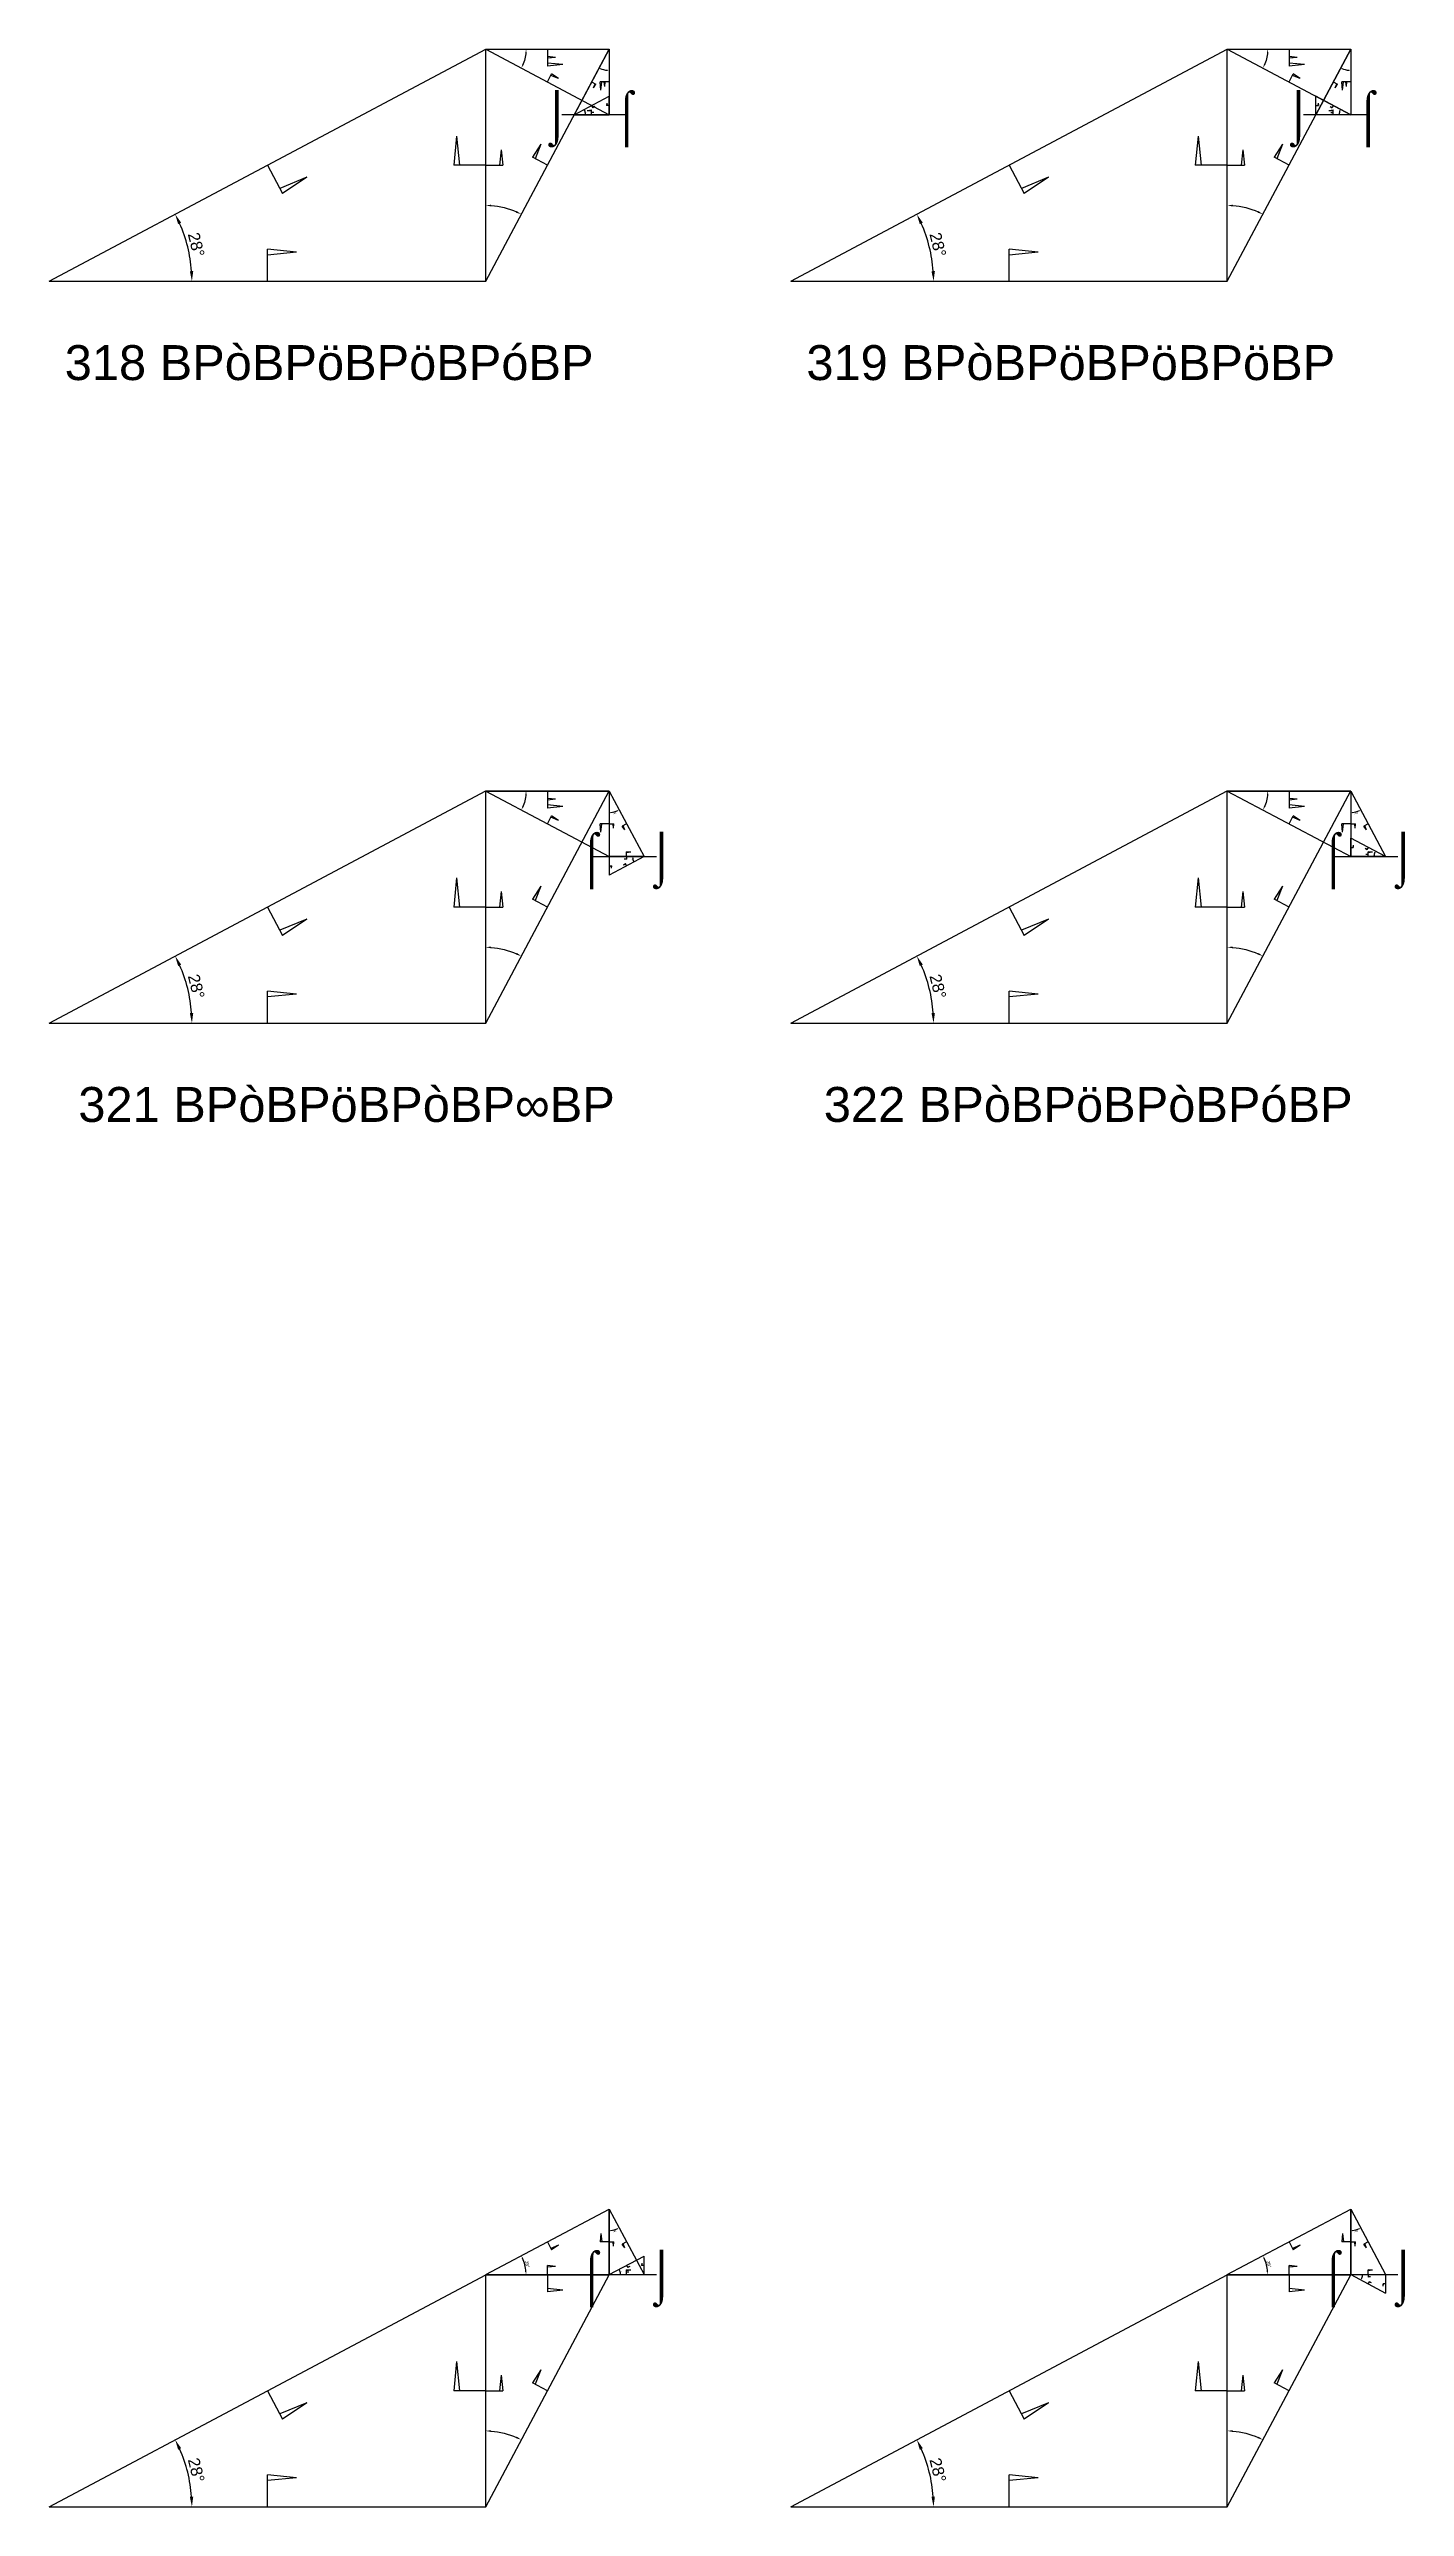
# Model space of a CAD drawing. Header units: millimetres. Extents: x 130908 to 599272, y -2842299 to 24518.
# Drawn here: x 334770 to 381353, y -2761086 to -2676662 of the extents above; entities that cross this region are included whole.
import ezdxf
from ezdxf.enums import TextEntityAlignment as Align

# ---------------------------------------------------------------- set-up
doc = ezdxf.new("R2010")
doc.units = ezdxf.units.MM
doc.header["$PDMODE"] = 35
doc.linetypes.add('DASHED', pattern=[19.05, 12.7, -6.35])
for name, color, linetype in [('BASE', 170, 'Continuous'), ('HYPOTENUSE', 20, 'Continuous'), ('PERPENDICULAR', 90, 'Continuous')]:
    doc.layers.add(name, color=color, linetype=linetype)
doc.styles.add('Arial', font='arial_0.ttf')
doc.dimstyles.new('ISO-25', dxfattribs={"dimtxt": 250, "dimasz": 100, "dimexe": 1.25, "dimexo": 0.625, "dimgap": 100, "dimtad": 1, "dimdec": 0, "dimtxsty": 'Arial', "dimcen": 2.5, "dimadec": 0, "dimazin": 0, "dimtfac": 1, "dimtdec": 0, "dimtmove": 0, "dimatfit": 3, "dimfxl": 1, "dimarcsym": 0})

# ---------------------------------------------------------------- blocks, each defined once
blk = doc.blocks.new('*D9')
at = {"color": 0, "lineweight": -2, "ltscale": 100, "transparency": 16777216}
blk.add_arc((0, 0), 4906, 4.08845, 23.91155, dxfattribs=at)
at = {"color": 0, "ltscale": 100, "transparency": 16777216}
for points in [[(4432, 1963), (4537, 2014), (4332, 2303)], [(4952, 352), (4835, 348), (4906, 0)]]:
    blk.add_solid(points, dxfattribs=at)
at = {"layer": 'Defpoints', "color": 0, "ltscale": 100, "transparency": 16777216}
for p in [(15000, 7976), (0, 0), (0, 0), (4841, 796), (15000, 0)]:
    blk.add_point(p, dxfattribs=at)
at = {"color": 0, "ltscale": 100, "transparency": 16777216, "insert": (5055, 1260), "char_height": 400, "attachment_point": 5, "rotation": 284, "style": 'Arial'}
blk.add_mtext('28°', dxfattribs=at)
blk = doc.blocks.new('SanjoyNathGeometrifyingTrigonometryFundamentalLockedSet')
at = {"color": 114, "linetype": 'DASHED', "ltscale": 100, "true_color": 0x139b48}
for p, q in [((14000, 4987.8), (13900, 3987.8)), ((14000, 4987.8), (14100, 3987.8)), ((15000, 3987.8), (13900, 3987.8))]:
    blk.add_line(p, q, dxfattribs=at)
at = {"color": 242, "linetype": 'DASHED', "ltscale": 100, "true_color": 0xcd2027}
for p, q in [((7500, 3987.8), (8016.4, 3016.6)), ((8852.4, 3574.3), (7922.5, 3193.2)), ((8852.4, 3574.3), (8016.4, 3016.6))]:
    blk.add_line(p, q, dxfattribs=at)
at = {"color": 159, "linetype": 'DASHED', "ltscale": 100, "true_color": 0x22346e}
for p, q in [((7500, 0), (7500, 1100)), ((8500, 1000), (7500, 1100)), ((8500, 1000), (7500, 900))]:
    blk.add_line(p, q, dxfattribs=at)
at = {"layer": 'BASE'}
blk.add_line((0, 0), (15000, 0), dxfattribs=at)
at = {"layer": 'HYPOTENUSE'}
blk.add_line((0, 0), (15000, 7975.6), dxfattribs=at)
at = {"layer": 'PERPENDICULAR'}
blk.add_line((15000, 0), (15000, 7975.6), dxfattribs=at)
at = {"color": 4, "ltscale": 100}
dim = blk.add_angular_dim_2l(base=(4841, 795.6), line1=((0, 0), (15000, 0)), line2=((0, 0), (15000, 7975.6)), dimstyle='ISO-25', override={"dimtxt": 400, "dimasz": 350, "dimgap": 100}, dxfattribs=at)
dim.commit()
dim.dimension.update_dxf_attribs({"geometry": '*D9', "text_midpoint": (5055.4, 1260.5)})

msp = doc.modelspace()

# ---------------------------------------------------------------- linework, layer by layer
at = {"linetype": 'DASHED', "ltscale": 70}
for p, q in [((354611, -2678917), (352213, -2678917)), ((380093, -2678917), (377696, -2678917)), ((353412, -2704399), (355809, -2704399)), ((378894, -2704399), (381292, -2704399)), ((353412, -2753110), (355809, -2753110)), ((378894, -2753110), (381292, -2753110))]:
    msp.add_line(p, q, dxfattribs=at)

# ---------------------------------------------------------------- block references
at = {"linetype": 'DASHED'}
for p in [(334770, -2684637), (360253, -2684637), (334770, -2710120), (360253, -2710120), (334770, -2761086), (360253, -2761086)]:
    msp.add_blockref('SanjoyNathGeometrifyingTrigonometryFundamentalLockedSet', p, dxfattribs=at)
at = {"linetype": 'DASHED', "ltscale": 100}
for p, xscale, yscale, zscale, rotation in [((349770, -2684637), -0.53170943166148, 0.53170943166148, 0.53170943166148, 270), ((349770, -2676662), -0.282714919717773, 0.282714919717773, 0.282714919717773, 180), ((354011, -2676662), -0.150322189285358, 0.150322189285358, 0.150322189285358, 90), ((375253, -2684637), -0.53170943166148, 0.53170943166148, 0.53170943166148, 270), ((375253, -2676662), -0.282714919717773, 0.282714919717773, 0.282714919717773, 180), ((379494, -2676662), -0.150322189285358, 0.150322189285358, 0.150322189285358, 90), ((349770, -2710120), -0.53170943166148, 0.53170943166148, 0.53170943166148, 270), ((349770, -2702145), -0.282714919717773, 0.282714919717773, 0.282714919717773, 180), ((354011, -2702145), 0.150322189285358, 0.150322189285358, 0.150322189285358, 270), ((375253, -2710120), -0.53170943166148, 0.53170943166148, 0.53170943166148, 270), ((375253, -2702145), -0.282714919717773, 0.282714919717773, 0.282714919717773, 180), ((379494, -2702145), 0.150322189285358, 0.150322189285358, 0.150322189285358, 270), ((355210, -2704399), 0.07992772583102702, 0.07992772583102702, 0.07992772583102702, 180), ((354011, -2750855), 0.150322189285358, 0.150322189285358, 0.150322189285358, 270), ((379494, -2750855), 0.150322189285358, 0.150322189285358, 0.150322189285358, 270), ((349770, -2761086), -0.53170943166148, 0.53170943166148, 0.53170943166148, 270), ((375253, -2761086), -0.53170943166148, 0.53170943166148, 0.53170943166148, 270), ((379494, -2753110), -0.07992772583102702, 0.07992772583102702, 0.07992772583102702, 180)]:
    msp.add_blockref('SanjoyNathGeometrifyingTrigonometryFundamentalLockedSet', p, dxfattribs=dict(at, xscale=xscale, yscale=yscale, zscale=zscale, rotation=rotation))
for p, xscale, yscale, zscale in [((352812, -2678917), 0.07992772583102702, 0.07992772583102702, 0.07992772583102702), ((379494, -2678917), -0.07992772583102702, 0.07992772583102702, 0.07992772583102702), ((380693, -2704399), -0.07992772583102702, 0.07992772583102702, 0.07992772583102702), ((349770, -2753110), 0.282714919717773, 0.282714919717773, 0.282714919717773), ((375253, -2753110), 0.282714919717773, 0.282714919717773, 0.282714919717773), ((354011, -2753110), 0.07992772583102702, 0.07992772583102702, 0.07992772583102702)]:
    msp.add_blockref('SanjoyNathGeometrifyingTrigonometryFundamentalLockedSet', p, dxfattribs=dict(at, xscale=xscale, yscale=yscale, zscale=zscale))

# ---------------------------------------------------------------- texts
at = {"linetype": 'DASHED', "ltscale": 100, "style": 'Arial'}
for s, p in [('⌡', (352213, -2678917)), ('⌠', (354611, -2678917)), ('⌡', (377696, -2678917)), ('⌠', (380093, -2678917)), ('318 BPòBPöBPöBPóBP', (344391, -2687429)), ('319 BPòBPöBPöBPöBP', (369874, -2687429)), ('⌠', (353412, -2704399)), ('⌡', (355809, -2704399)), ('⌠', (378894, -2704399)), ('⌡', (381292, -2704399)), ('321 BPòBPöBPòBP∞BP', (344990, -2712912)), ('322 BPòBPöBPòBPóBP', (370473, -2712912)), ('⌠', (353412, -2753110)), ('⌡', (355809, -2753110)), ('⌠', (378894, -2753110)), ('⌡', (381292, -2753110))]:
    msp.add_text(s, height=1200, dxfattribs=at).set_placement(p, align=Align.MIDDLE_CENTER)

doc.saveas('drawing.dxf')
